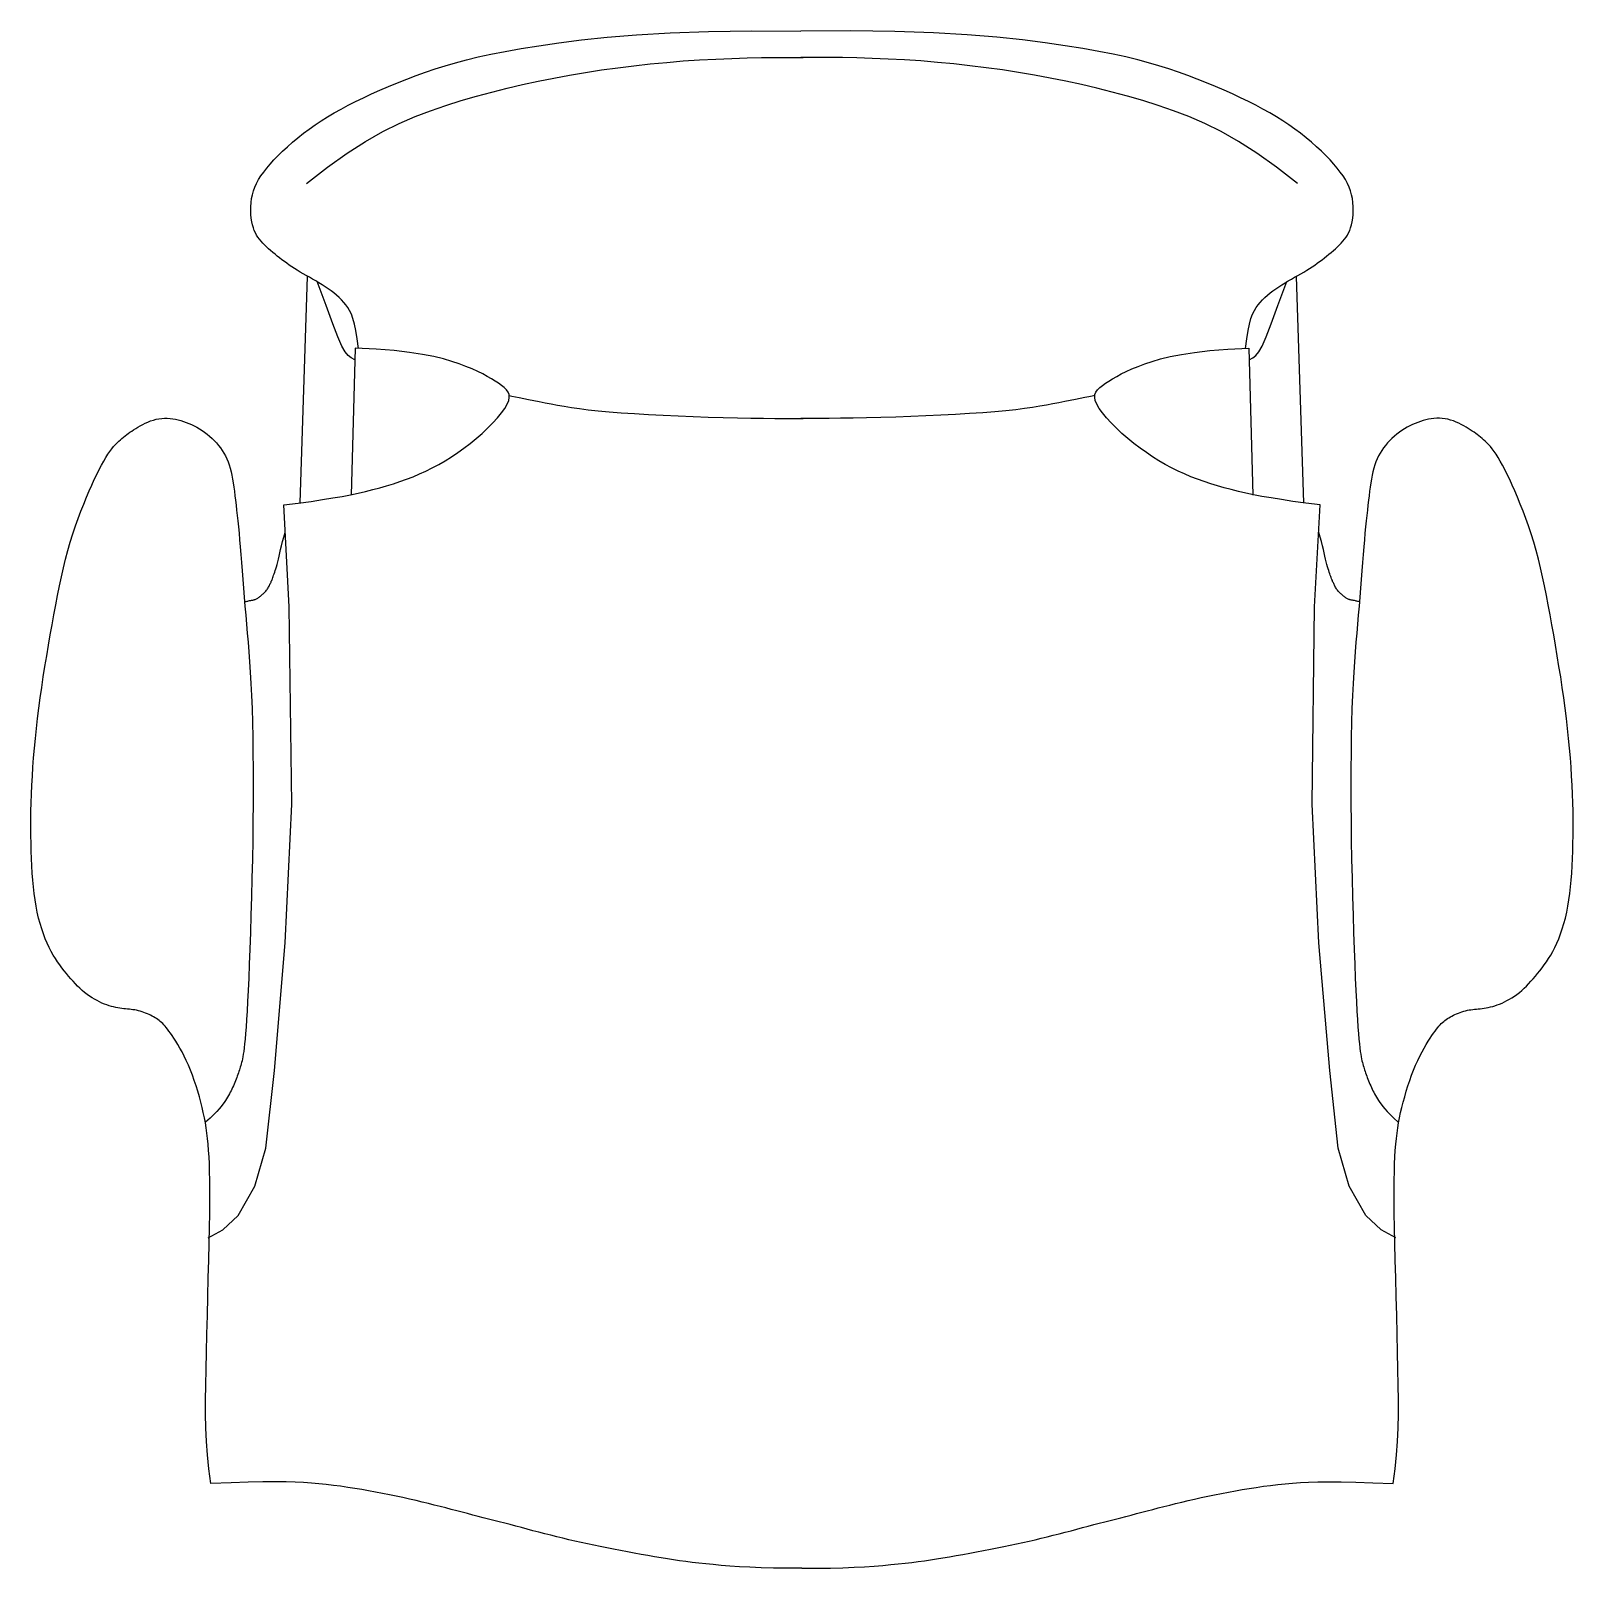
# Model space of a CAD drawing. Header units: millimetres. Extents: x 421 to 3085, y -1408 to 277.
# Drawn here: x 1961.5 to 2019.9, y -1378.7 to -1320.5 of the extents above; entities that cross this region are included whole.
import ezdxf

# ---------------------------------------------------------------- set-up
doc = ezdxf.new("R2010")
doc.units = ezdxf.units.MM

msp = doc.modelspace()

# ---------------------------------------------------------------- linework, layer by layer
at = {"color": 18, "true_color": 0x000000}
for p, q in [((1973.773, -1332.542), (1973.623, -1338.097)), ((2007.594, -1332.542), (2007.744, -1338.097))]:
    msp.add_line(p, q, dxfattribs=at)
for points in [[(1973.898, -1332.547), (1973.85, -1332.178), (1973.8, -1331.873), (1973.746, -1331.623), (1973.688, -1331.42), (1973.627, -1331.255), (1973.562, -1331.118), (1973.492, -1331.003), (1973.416, -1330.901), (1973.336, -1330.803), (1973.25, -1330.71), (1973.159, -1330.619), (1973.063, -1330.532), (1972.963, -1330.448), (1972.858, -1330.367), (1972.749, -1330.288), (1972.636, -1330.211), (1972.519, -1330.137), (1972.4, -1330.064), (1972.278, -1329.993), (1972.157, -1329.924), (1972.036, -1329.856), (1971.916, -1329.788), (1971.799, -1329.721), (1971.686, -1329.655), (1971.577, -1329.589), (1971.473, -1329.523), (1971.373, -1329.457), (1971.276, -1329.391), (1971.182, -1329.325), (1971.09, -1329.258), (1971, -1329.191), (1970.912, -1329.122), (1970.824, -1329.053), (1970.738, -1328.984), (1970.653, -1328.913), (1970.571, -1328.843), (1970.491, -1328.772), (1970.414, -1328.701), (1970.341, -1328.629), (1970.272, -1328.559), (1970.207, -1328.488), (1970.147, -1328.416), (1970.091, -1328.341), (1970.04, -1328.262), (1969.994, -1328.178), (1969.953, -1328.086), (1969.916, -1327.985), (1969.885, -1327.874), (1969.859, -1327.751), (1969.839, -1327.619), (1969.825, -1327.478), (1969.819, -1327.332), (1969.821, -1327.182), (1969.831, -1327.03), (1969.851, -1326.878), (1969.881, -1326.729), (1969.922, -1326.583), (1969.975, -1326.441), (1970.039, -1326.3), (1970.116, -1326.159), (1970.205, -1326.017), (1970.307, -1325.873), (1970.423, -1325.725), (1970.553, -1325.572), (1970.697, -1325.413), (1970.854, -1325.249), (1971.024, -1325.082), (1971.205, -1324.912), (1971.397, -1324.742), (1971.598, -1324.573), (1971.809, -1324.406), (1972.027, -1324.243), (1972.252, -1324.085), (1972.485, -1323.931), (1972.726, -1323.781), (1972.976, -1323.634), (1973.235, -1323.489), (1973.506, -1323.346), (1973.788, -1323.203), (1974.081, -1323.061), (1974.387, -1322.917), (1974.705, -1322.774), (1975.034, -1322.631), (1975.372, -1322.491), (1975.72, -1322.353), (1976.075, -1322.218), (1976.436, -1322.089), (1976.804, -1321.964), (1977.178, -1321.846), (1977.566, -1321.733), (1977.978, -1321.623), (1978.423, -1321.516), (1978.911, -1321.411), (1979.451, -1321.306), (1980.052, -1321.2), (1980.725, -1321.091), (1981.48, -1320.981), (1982.335, -1320.871), (1983.309, -1320.769), (1984.422, -1320.678), (1985.692, -1320.604), (1987.14, -1320.552), (1988.784, -1320.527), (1990.643, -1320.534)], [(2007.468, -1332.547), (2007.516, -1332.178), (2007.567, -1331.873), (2007.621, -1331.623), (2007.678, -1331.42), (2007.739, -1331.255), (2007.805, -1331.118), (2007.875, -1331.003), (2007.95, -1330.901), (2008.031, -1330.803), (2008.116, -1330.71), (2008.207, -1330.619), (2008.303, -1330.532), (2008.404, -1330.448), (2008.508, -1330.367), (2008.618, -1330.288), (2008.731, -1330.211), (2008.847, -1330.137), (2008.967, -1330.064), (2009.088, -1329.993), (2009.21, -1329.924), (2009.331, -1329.856), (2009.451, -1329.788), (2009.568, -1329.721), (2009.681, -1329.655), (2009.789, -1329.589), (2009.893, -1329.523), (2009.993, -1329.457), (2010.09, -1329.391), (2010.184, -1329.325), (2010.276, -1329.258), (2010.366, -1329.191), (2010.455, -1329.122), (2010.542, -1329.053), (2010.629, -1328.984), (2010.713, -1328.913), (2010.796, -1328.843), (2010.876, -1328.772), (2010.952, -1328.701), (2011.025, -1328.629), (2011.095, -1328.559), (2011.159, -1328.488), (2011.22, -1328.416), (2011.275, -1328.341), (2011.326, -1328.262), (2011.372, -1328.178), (2011.414, -1328.086), (2011.45, -1327.985), (2011.481, -1327.874), (2011.507, -1327.751), (2011.528, -1327.619), (2011.541, -1327.478), (2011.548, -1327.332), (2011.546, -1327.182), (2011.536, -1327.03), (2011.516, -1326.878), (2011.485, -1326.729), (2011.444, -1326.583), (2011.392, -1326.441), (2011.327, -1326.3), (2011.251, -1326.159), (2011.162, -1326.017), (2011.059, -1325.873), (2010.943, -1325.725), (2010.814, -1325.572), (2010.67, -1325.413), (2010.513, -1325.249), (2010.343, -1325.082), (2010.162, -1324.912), (2009.97, -1324.742), (2009.768, -1324.573), (2009.558, -1324.406), (2009.34, -1324.243), (2009.115, -1324.085), (2008.882, -1323.931), (2008.641, -1323.781), (2008.391, -1323.634), (2008.131, -1323.489), (2007.861, -1323.346), (2007.579, -1323.203), (2007.285, -1323.061), (2006.979, -1322.917), (2006.661, -1322.774), (2006.333, -1322.631), (2005.994, -1322.491), (2005.647, -1322.353), (2005.292, -1322.218), (2004.93, -1322.089), (2004.563, -1321.964), (2004.189, -1321.846), (2003.801, -1321.733), (2003.389, -1321.623), (2002.944, -1321.516), (2002.456, -1321.411), (2001.916, -1321.306), (2001.314, -1321.2), (2000.641, -1321.091), (1999.886, -1320.981), (1999.03, -1320.871), (1998.053, -1320.769), (1996.935, -1320.678), (1995.655, -1320.604), (1994.193, -1320.552), (1992.529, -1320.527), (1990.643, -1320.534)], [(1971.924, -1326.307), (1972.722, -1325.681), (1973.464, -1325.152), (1974.16, -1324.709), (1974.816, -1324.339), (1975.44, -1324.03), (1976.041, -1323.771), (1976.627, -1323.549), (1977.205, -1323.352), (1977.782, -1323.169), (1978.36, -1323), (1978.94, -1322.842), (1979.522, -1322.695), (1980.107, -1322.558), (1980.695, -1322.431), (1981.288, -1322.314), (1981.886, -1322.204), (1982.489, -1322.103), (1983.097, -1322.009), (1983.709, -1321.924), (1984.324, -1321.847), (1984.942, -1321.779), (1985.561, -1321.719), (1986.181, -1321.668), (1986.801, -1321.627), (1987.418, -1321.594), (1988.023, -1321.57), (1988.603, -1321.553), (1989.147, -1321.542), (1989.643, -1321.535), (1990.078, -1321.532), (1990.443, -1321.531), (1990.723, -1321.531)], [(2009.443, -1326.307), (2008.645, -1325.681), (2007.902, -1325.152), (2007.207, -1324.709), (2006.551, -1324.339), (2005.926, -1324.03), (2005.325, -1323.771), (2004.74, -1323.549), (2004.162, -1323.352), (2003.585, -1323.169), (2003.006, -1323), (2002.427, -1322.842), (2001.845, -1322.695), (2001.26, -1322.558), (2000.671, -1322.431), (2000.078, -1322.314), (1999.481, -1322.204), (1998.877, -1322.103), (1998.269, -1322.009), (1997.657, -1321.924), (1997.042, -1321.847), (1996.425, -1321.779), (1995.806, -1321.719), (1995.186, -1321.668), (1994.566, -1321.627), (1993.949, -1321.594), (1993.344, -1321.57), (1992.764, -1321.553), (1992.22, -1321.542), (1991.724, -1321.535), (1991.288, -1321.532), (1990.924, -1321.531), (1990.643, -1321.531)], [(1971.683, -1338.396), (1971.966, -1329.823)], [(2009.684, -1338.396), (2009.401, -1329.823)], [(1973.761, -1332.974), (1973.621, -1332.904), (1973.503, -1332.817), (1973.391, -1332.679), (1973.269, -1332.456), (1973.119, -1332.113), (1972.925, -1331.615), (1972.669, -1330.927), (1972.337, -1330.014)], [(2007.606, -1332.974), (2007.746, -1332.904), (2007.863, -1332.817), (2007.975, -1332.679), (2008.098, -1332.456), (2008.248, -1332.113), (2008.442, -1331.615), (2008.697, -1330.927), (2009.03, -1330.014)], [(1971.068, -1338.472), (1971.618, -1338.402), (1972.106, -1338.335), (1972.539, -1338.271), (1972.926, -1338.208), (1973.273, -1338.147), (1973.59, -1338.085), (1973.885, -1338.023), (1974.164, -1337.959), (1974.435, -1337.893), (1974.7, -1337.824), (1974.96, -1337.75), (1975.215, -1337.673), (1975.466, -1337.589), (1975.714, -1337.5), (1975.96, -1337.404), (1976.205, -1337.3), (1976.449, -1337.188), (1976.691, -1337.067), (1976.933, -1336.937), (1977.173, -1336.799), (1977.412, -1336.65), (1977.65, -1336.492), (1977.885, -1336.324), (1978.118, -1336.146), (1978.348, -1335.957), (1978.572, -1335.762), (1978.784, -1335.564), (1978.981, -1335.367), (1979.158, -1335.174), (1979.311, -1334.989), (1979.436, -1334.817), (1979.528, -1334.661), (1979.583, -1334.523), (1979.605, -1334.402), (1979.596, -1334.295), (1979.559, -1334.199), (1979.498, -1334.112), (1979.415, -1334.029), (1979.314, -1333.949), (1979.198, -1333.868), (1979.07, -1333.784), (1978.928, -1333.697), (1978.772, -1333.607), (1978.598, -1333.515), (1978.407, -1333.421), (1978.197, -1333.326), (1977.965, -1333.23), (1977.711, -1333.134), (1977.43, -1333.038), (1977.113, -1332.944), (1976.748, -1332.854), (1976.323, -1332.771), (1975.824, -1332.696), (1975.241, -1332.631), (1974.561, -1332.579), (1973.773, -1332.542)], [(2010.298, -1338.472), (2009.748, -1338.402), (2009.261, -1338.335), (2008.828, -1338.271), (2008.441, -1338.208), (2008.093, -1338.147), (2007.776, -1338.085), (2007.482, -1338.023), (2007.203, -1337.959), (2006.931, -1337.893), (2006.666, -1337.824), (2006.407, -1337.75), (2006.152, -1337.673), (2005.9, -1337.589), (2005.652, -1337.5), (2005.406, -1337.404), (2005.162, -1337.3), (2004.918, -1337.188), (2004.675, -1337.067), (2004.434, -1336.937), (2004.193, -1336.799), (2003.954, -1336.65), (2003.717, -1336.492), (2003.482, -1336.324), (2003.249, -1336.146), (2003.018, -1335.957), (2002.795, -1335.762), (2002.583, -1335.564), (2002.386, -1335.367), (2002.208, -1335.174), (2002.055, -1334.989), (2001.931, -1334.817), (2001.839, -1334.661), (2001.783, -1334.523), (2001.762, -1334.402), (2001.771, -1334.295), (2001.808, -1334.199), (2001.869, -1334.112), (2001.952, -1334.029), (2002.053, -1333.949), (2002.168, -1333.868), (2002.297, -1333.784), (2002.438, -1333.697), (2002.595, -1333.607), (2002.768, -1333.515), (2002.959, -1333.421), (2003.17, -1333.326), (2003.402, -1333.23), (2003.656, -1333.134), (2003.936, -1333.038), (2004.253, -1332.944), (2004.618, -1332.854), (2005.044, -1332.771), (2005.542, -1332.696), (2006.125, -1332.631), (2006.805, -1332.579), (2007.594, -1332.542)], [(1979.599, -1334.329), (1979.704, -1334.35), (1979.833, -1334.377), (1979.982, -1334.407), (1980.15, -1334.441), (1980.334, -1334.478), (1980.532, -1334.518), (1980.741, -1334.559), (1980.959, -1334.602), (1981.185, -1334.646), (1981.423, -1334.691), (1981.678, -1334.736), (1981.955, -1334.78), (1982.259, -1334.824), (1982.594, -1334.866), (1982.967, -1334.907), (1983.383, -1334.946), (1983.843, -1334.982), (1984.342, -1335.016), (1984.873, -1335.047), (1985.425, -1335.076), (1985.992, -1335.101), (1986.565, -1335.124), (1987.136, -1335.143), (1987.696, -1335.16), (1988.238, -1335.173), (1988.751, -1335.183), (1989.227, -1335.19), (1989.657, -1335.196), (1990.03, -1335.2), (1990.339, -1335.202), (1990.573, -1335.203), (1990.723, -1335.204)], [(2001.768, -1334.329), (2001.662, -1334.35), (2001.534, -1334.377), (2001.384, -1334.407), (2001.216, -1334.441), (2001.032, -1334.478), (2000.835, -1334.518), (2000.626, -1334.559), (2000.407, -1334.602), (2000.181, -1334.646), (1999.943, -1334.691), (1999.689, -1334.736), (1999.412, -1334.78), (1999.108, -1334.824), (1998.772, -1334.866), (1998.399, -1334.907), (1997.984, -1334.946), (1997.524, -1334.982), (1997.024, -1335.016), (1996.494, -1335.047), (1995.941, -1335.076), (1995.374, -1335.101), (1994.801, -1335.124), (1994.23, -1335.143), (1993.67, -1335.16), (1993.129, -1335.173), (1992.616, -1335.183), (1992.139, -1335.19), (1991.71, -1335.196), (1991.336, -1335.2), (1991.028, -1335.202), (1990.794, -1335.203), (1990.643, -1335.204)], [(1968.303, -1375.509), (1968.233, -1374.956), (1968.181, -1374.428), (1968.144, -1373.914), (1968.121, -1373.404), (1968.11, -1372.887), (1968.109, -1372.352), (1968.114, -1371.788), (1968.125, -1371.185), (1968.14, -1370.536), (1968.156, -1369.852), (1968.175, -1369.147), (1968.194, -1368.435), (1968.212, -1367.731), (1968.229, -1367.05), (1968.244, -1366.407), (1968.257, -1365.815), (1968.265, -1365.285), (1968.269, -1364.816), (1968.27, -1364.4), (1968.268, -1364.032), (1968.262, -1363.704), (1968.253, -1363.41), (1968.24, -1363.144), (1968.225, -1362.9), (1968.207, -1362.672), (1968.186, -1362.455), (1968.161, -1362.249), (1968.133, -1362.05), (1968.101, -1361.856), (1968.064, -1361.664), (1968.023, -1361.471), (1967.978, -1361.275), (1967.927, -1361.075), (1967.872, -1360.87), (1967.812, -1360.664), (1967.748, -1360.457), (1967.68, -1360.253), (1967.609, -1360.053), (1967.535, -1359.859), (1967.457, -1359.673), (1967.378, -1359.497), (1967.297, -1359.331), (1967.216, -1359.175), (1967.135, -1359.029), (1967.056, -1358.895), (1966.98, -1358.771), (1966.908, -1358.658), (1966.841, -1358.556), (1966.779, -1358.465), (1966.722, -1358.385), (1966.67, -1358.314), (1966.621, -1358.251), (1966.574, -1358.195), (1966.529, -1358.144), (1966.484, -1358.099), (1966.439, -1358.056), (1966.394, -1358.017), (1966.347, -1357.98), (1966.299, -1357.944), (1966.249, -1357.91), (1966.197, -1357.878), (1966.143, -1357.847), (1966.087, -1357.817), (1966.028, -1357.788), (1965.967, -1357.759), (1965.904, -1357.731), (1965.839, -1357.704), (1965.772, -1357.679), (1965.704, -1357.655), (1965.636, -1357.634), (1965.567, -1357.615), (1965.498, -1357.6), (1965.43, -1357.587), (1965.361, -1357.577), (1965.293, -1357.568), (1965.224, -1357.561), (1965.154, -1357.555), (1965.083, -1357.548), (1965.011, -1357.541), (1964.938, -1357.532), (1964.862, -1357.522), (1964.785, -1357.509), (1964.706, -1357.493), (1964.624, -1357.474), (1964.541, -1357.452), (1964.455, -1357.427), (1964.368, -1357.397), (1964.279, -1357.363), (1964.187, -1357.325), (1964.094, -1357.282), (1964, -1357.234), (1963.905, -1357.182), (1963.81, -1357.125), (1963.716, -1357.063), (1963.622, -1356.996), (1963.53, -1356.924), (1963.44, -1356.848), (1963.352, -1356.766), (1963.264, -1356.681), (1963.179, -1356.592), (1963.094, -1356.499), (1963.009, -1356.403), (1962.925, -1356.304), (1962.841, -1356.203), (1962.757, -1356.099), (1962.673, -1355.993), (1962.59, -1355.882), (1962.507, -1355.765), (1962.425, -1355.642), (1962.345, -1355.512), (1962.266, -1355.372), (1962.188, -1355.223), (1962.114, -1355.062), (1962.041, -1354.891), (1961.972, -1354.71), (1961.907, -1354.518), (1961.846, -1354.317), (1961.789, -1354.107), (1961.738, -1353.887), (1961.692, -1353.66), (1961.652, -1353.424), (1961.618, -1353.18), (1961.589, -1352.928), (1961.565, -1352.67), (1961.546, -1352.405), (1961.53, -1352.133), (1961.517, -1351.855), (1961.508, -1351.571), (1961.501, -1351.282), (1961.496, -1350.986), (1961.494, -1350.685), (1961.496, -1350.378), (1961.5, -1350.065), (1961.508, -1349.744), (1961.519, -1349.417), (1961.533, -1349.083), (1961.552, -1348.742), (1961.574, -1348.394), (1961.6, -1348.038), (1961.63, -1347.676), (1961.665, -1347.308), (1961.704, -1346.933), (1961.748, -1346.553), (1961.796, -1346.166), (1961.849, -1345.774), (1961.906, -1345.378), (1961.967, -1344.979), (1962.03, -1344.58), (1962.096, -1344.181), (1962.163, -1343.785), (1962.231, -1343.394), (1962.299, -1343.008), (1962.367, -1342.629), (1962.436, -1342.258), (1962.505, -1341.895), (1962.576, -1341.539), (1962.65, -1341.191), (1962.727, -1340.851), (1962.809, -1340.518), (1962.896, -1340.193), (1962.988, -1339.876), (1963.084, -1339.567), (1963.184, -1339.268), (1963.287, -1338.979), (1963.391, -1338.701), (1963.496, -1338.436), (1963.6, -1338.183), (1963.701, -1337.943), (1963.801, -1337.719), (1963.897, -1337.509), (1963.99, -1337.313), (1964.08, -1337.132), (1964.167, -1336.965), (1964.251, -1336.813), (1964.332, -1336.675), (1964.41, -1336.552), (1964.485, -1336.443), (1964.557, -1336.346), (1964.627, -1336.261), (1964.694, -1336.186), (1964.759, -1336.119), (1964.822, -1336.059), (1964.883, -1336.004), (1964.944, -1335.953), (1965.003, -1335.905), (1965.062, -1335.857), (1965.122, -1335.811), (1965.183, -1335.766), (1965.247, -1335.721), (1965.314, -1335.675), (1965.386, -1335.628), (1965.464, -1335.579), (1965.547, -1335.529), (1965.635, -1335.478), (1965.728, -1335.428), (1965.825, -1335.379), (1965.926, -1335.333), (1966.028, -1335.292), (1966.133, -1335.257), (1966.238, -1335.228), (1966.343, -1335.208), (1966.448, -1335.195), (1966.553, -1335.19), (1966.658, -1335.192), (1966.763, -1335.199), (1966.867, -1335.212), (1966.97, -1335.231), (1967.073, -1335.253), (1967.176, -1335.28), (1967.277, -1335.311), (1967.378, -1335.346), (1967.479, -1335.386), (1967.579, -1335.43), (1967.678, -1335.479), (1967.777, -1335.532), (1967.876, -1335.591), (1967.974, -1335.654), (1968.072, -1335.722), (1968.168, -1335.795), (1968.261, -1335.872), (1968.352, -1335.953), (1968.439, -1336.037), (1968.522, -1336.126), (1968.6, -1336.217), (1968.673, -1336.311), (1968.74, -1336.409), (1968.802, -1336.51), (1968.859, -1336.615), (1968.91, -1336.724), (1968.958, -1336.839), (1969, -1336.958), (1969.039, -1337.082), (1969.073, -1337.212), (1969.103, -1337.348), (1969.13, -1337.49), (1969.155, -1337.638), (1969.178, -1337.793), (1969.2, -1337.954), (1969.221, -1338.121), (1969.242, -1338.296), (1969.263, -1338.478), (1969.284, -1338.668), (1969.306, -1338.868), (1969.329, -1339.079), (1969.351, -1339.303), (1969.374, -1339.541), (1969.397, -1339.794), (1969.421, -1340.063), (1969.445, -1340.35), (1969.469, -1340.653), (1969.493, -1340.968), (1969.518, -1341.293), (1969.544, -1341.626), (1969.571, -1341.964), (1969.598, -1342.304), (1969.626, -1342.644), (1969.656, -1342.983), (1969.686, -1343.323), (1969.716, -1343.671), (1969.746, -1344.031), (1969.774, -1344.407), (1969.801, -1344.805), (1969.826, -1345.23), (1969.848, -1345.686), (1969.867, -1346.177), (1969.882, -1346.702), (1969.894, -1347.26), (1969.903, -1347.848), (1969.908, -1348.464), (1969.909, -1349.106), (1969.907, -1349.772), (1969.901, -1350.46), (1969.891, -1351.167), (1969.879, -1351.884), (1969.863, -1352.601), (1969.845, -1353.309), (1969.826, -1353.999), (1969.805, -1354.66), (1969.783, -1355.283), (1969.762, -1355.859), (1969.74, -1356.379), (1969.719, -1356.844), (1969.699, -1357.26), (1969.679, -1357.627), (1969.659, -1357.951), (1969.64, -1358.234), (1969.621, -1358.479), (1969.603, -1358.691), (1969.586, -1358.871), (1969.569, -1359.025), (1969.552, -1359.154), (1969.536, -1359.264), (1969.52, -1359.357), (1969.504, -1359.436), (1969.488, -1359.506), (1969.472, -1359.57), (1969.456, -1359.631), (1969.439, -1359.689), (1969.423, -1359.746), (1969.405, -1359.802), (1969.388, -1359.858), (1969.369, -1359.914), (1969.35, -1359.97), (1969.329, -1360.028), (1969.308, -1360.087), (1969.285, -1360.148), (1969.262, -1360.209), (1969.237, -1360.272), (1969.212, -1360.334), (1969.186, -1360.397), (1969.159, -1360.459), (1969.131, -1360.521), (1969.103, -1360.582), (1969.073, -1360.642), (1969.043, -1360.702), (1969.011, -1360.762), (1968.976, -1360.823), (1968.94, -1360.885), (1968.901, -1360.949), (1968.859, -1361.015), (1968.813, -1361.084), (1968.761, -1361.158), (1968.698, -1361.239), (1968.622, -1361.329), (1968.528, -1361.432), (1968.415, -1361.549), (1968.277, -1361.682), (1968.111, -1361.834)], [(2013.063, -1375.509), (2013.133, -1374.956), (2013.186, -1374.428), (2013.222, -1373.914), (2013.245, -1373.404), (2013.256, -1372.887), (2013.258, -1372.352), (2013.252, -1371.788), (2013.241, -1371.185), (2013.227, -1370.536), (2013.21, -1369.852), (2013.192, -1369.147), (2013.173, -1368.435), (2013.155, -1367.731), (2013.137, -1367.05), (2013.122, -1366.407), (2013.11, -1365.815), (2013.102, -1365.285), (2013.097, -1364.816), (2013.096, -1364.4), (2013.099, -1364.032), (2013.105, -1363.704), (2013.114, -1363.41), (2013.126, -1363.144), (2013.141, -1362.9), (2013.159, -1362.672), (2013.181, -1362.455), (2013.205, -1362.249), (2013.233, -1362.05), (2013.266, -1361.856), (2013.302, -1361.664), (2013.343, -1361.471), (2013.389, -1361.275), (2013.439, -1361.075), (2013.495, -1360.87), (2013.555, -1360.664), (2013.619, -1360.457), (2013.686, -1360.253), (2013.758, -1360.053), (2013.832, -1359.859), (2013.909, -1359.673), (2013.989, -1359.497), (2014.069, -1359.331), (2014.151, -1359.175), (2014.231, -1359.029), (2014.31, -1358.895), (2014.386, -1358.771), (2014.459, -1358.658), (2014.526, -1358.556), (2014.588, -1358.465), (2014.644, -1358.385), (2014.697, -1358.314), (2014.746, -1358.251), (2014.793, -1358.195), (2014.838, -1358.144), (2014.882, -1358.099), (2014.927, -1358.056), (2014.973, -1358.017), (2015.02, -1357.98), (2015.068, -1357.944), (2015.118, -1357.91), (2015.17, -1357.878), (2015.224, -1357.847), (2015.28, -1357.817), (2015.338, -1357.788), (2015.399, -1357.759), (2015.463, -1357.731), (2015.528, -1357.704), (2015.595, -1357.679), (2015.662, -1357.655), (2015.731, -1357.634), (2015.8, -1357.615), (2015.868, -1357.6), (2015.937, -1357.587), (2016.005, -1357.577), (2016.074, -1357.568), (2016.143, -1357.561), (2016.212, -1357.555), (2016.283, -1357.548), (2016.355, -1357.541), (2016.429, -1357.532), (2016.504, -1357.522), (2016.582, -1357.509), (2016.661, -1357.493), (2016.742, -1357.474), (2016.826, -1357.452), (2016.911, -1357.427), (2016.999, -1357.397), (2017.088, -1357.363), (2017.18, -1357.325), (2017.273, -1357.282), (2017.367, -1357.234), (2017.462, -1357.182), (2017.557, -1357.125), (2017.651, -1357.063), (2017.744, -1356.996), (2017.836, -1356.924), (2017.927, -1356.848), (2018.015, -1356.766), (2018.102, -1356.681), (2018.188, -1356.592), (2018.273, -1356.499), (2018.357, -1356.403), (2018.441, -1356.304), (2018.525, -1356.203), (2018.609, -1356.099), (2018.693, -1355.993), (2018.777, -1355.882), (2018.86, -1355.765), (2018.941, -1355.642), (2019.022, -1355.512), (2019.101, -1355.372), (2019.178, -1355.223), (2019.253, -1355.062), (2019.325, -1354.891), (2019.394, -1354.71), (2019.46, -1354.518), (2019.521, -1354.317), (2019.577, -1354.107), (2019.629, -1353.887), (2019.675, -1353.66), (2019.714, -1353.424), (2019.748, -1353.18), (2019.777, -1352.928), (2019.801, -1352.67), (2019.821, -1352.405), (2019.837, -1352.133), (2019.849, -1351.855), (2019.859, -1351.571), (2019.866, -1351.282), (2019.87, -1350.986), (2019.872, -1350.685), (2019.871, -1350.378), (2019.867, -1350.065), (2019.859, -1349.744), (2019.848, -1349.417), (2019.833, -1349.083), (2019.815, -1348.742), (2019.793, -1348.394), (2019.767, -1348.038), (2019.736, -1347.676), (2019.702, -1347.308), (2019.663, -1346.933), (2019.619, -1346.553), (2019.571, -1346.166), (2019.518, -1345.774), (2019.461, -1345.378), (2019.4, -1344.979), (2019.336, -1344.58), (2019.271, -1344.181), (2019.204, -1343.785), (2019.136, -1343.394), (2019.067, -1343.008), (2018.999, -1342.629), (2018.931, -1342.258), (2018.862, -1341.895), (2018.79, -1341.539), (2018.716, -1341.191), (2018.639, -1340.851), (2018.558, -1340.518), (2018.471, -1340.193), (2018.379, -1339.876), (2018.282, -1339.567), (2018.182, -1339.268), (2018.079, -1338.979), (2017.975, -1338.701), (2017.871, -1338.436), (2017.767, -1338.183), (2017.665, -1337.943), (2017.566, -1337.719), (2017.47, -1337.509), (2017.377, -1337.313), (2017.286, -1337.132), (2017.199, -1336.965), (2017.115, -1336.813), (2017.034, -1336.675), (2016.956, -1336.552), (2016.881, -1336.443), (2016.809, -1336.346), (2016.74, -1336.261), (2016.673, -1336.186), (2016.608, -1336.119), (2016.545, -1336.059), (2016.483, -1336.004), (2016.423, -1335.953), (2016.364, -1335.905), (2016.305, -1335.857), (2016.245, -1335.811), (2016.184, -1335.766), (2016.12, -1335.721), (2016.052, -1335.675), (2015.98, -1335.628), (2015.903, -1335.579), (2015.82, -1335.529), (2015.731, -1335.478), (2015.638, -1335.428), (2015.541, -1335.379), (2015.441, -1335.333), (2015.338, -1335.292), (2015.234, -1335.257), (2015.129, -1335.228), (2015.024, -1335.208), (2014.918, -1335.195), (2014.813, -1335.19), (2014.708, -1335.192), (2014.604, -1335.199), (2014.5, -1335.212), (2014.396, -1335.231), (2014.293, -1335.253), (2014.191, -1335.28), (2014.089, -1335.311), (2013.988, -1335.346), (2013.888, -1335.386), (2013.788, -1335.43), (2013.689, -1335.479), (2013.589, -1335.532), (2013.491, -1335.591), (2013.392, -1335.654), (2013.295, -1335.722), (2013.199, -1335.795), (2013.105, -1335.872), (2013.015, -1335.953), (2012.927, -1336.037), (2012.845, -1336.126), (2012.767, -1336.217), (2012.694, -1336.311), (2012.627, -1336.409), (2012.565, -1336.51), (2012.508, -1336.615), (2012.456, -1336.724), (2012.409, -1336.839), (2012.366, -1336.958), (2012.328, -1337.082), (2012.294, -1337.212), (2012.263, -1337.348), (2012.236, -1337.49), (2012.211, -1337.638), (2012.188, -1337.793), (2012.167, -1337.954), (2012.146, -1338.121), (2012.125, -1338.296), (2012.104, -1338.478), (2012.082, -1338.668), (2012.06, -1338.868), (2012.038, -1339.079), (2012.015, -1339.303), (2011.992, -1339.541), (2011.969, -1339.794), (2011.946, -1340.063), (2011.922, -1340.35), (2011.898, -1340.653), (2011.873, -1340.968), (2011.848, -1341.293), (2011.823, -1341.626), (2011.796, -1341.964), (2011.769, -1342.304), (2011.74, -1342.644), (2011.711, -1342.983), (2011.68, -1343.323), (2011.65, -1343.671), (2011.621, -1344.031), (2011.592, -1344.407), (2011.565, -1344.805), (2011.541, -1345.23), (2011.519, -1345.686), (2011.5, -1346.177), (2011.484, -1346.702), (2011.472, -1347.26), (2011.464, -1347.848), (2011.459, -1348.464), (2011.457, -1349.106), (2011.46, -1349.772), (2011.466, -1350.46), (2011.475, -1351.167), (2011.488, -1351.884), (2011.504, -1352.601), (2011.521, -1353.309), (2011.541, -1353.999), (2011.562, -1354.66), (2011.583, -1355.283), (2011.605, -1355.859), (2011.626, -1356.379), (2011.647, -1356.844), (2011.668, -1357.26), (2011.688, -1357.627), (2011.708, -1357.951), (2011.727, -1358.234), (2011.745, -1358.479), (2011.763, -1358.691), (2011.781, -1358.871), (2011.798, -1359.025), (2011.815, -1359.154), (2011.831, -1359.264), (2011.847, -1359.357), (2011.863, -1359.436), (2011.879, -1359.506), (2011.895, -1359.57), (2011.911, -1359.631), (2011.927, -1359.689), (2011.944, -1359.746), (2011.961, -1359.802), (2011.979, -1359.858), (2011.997, -1359.914), (2012.017, -1359.97), (2012.037, -1360.028), (2012.059, -1360.087), (2012.081, -1360.148), (2012.105, -1360.209), (2012.129, -1360.272), (2012.155, -1360.334), (2012.181, -1360.397), (2012.208, -1360.459), (2012.235, -1360.521), (2012.264, -1360.582), (2012.293, -1360.642), (2012.324, -1360.702), (2012.356, -1360.762), (2012.39, -1360.823), (2012.427, -1360.885), (2012.466, -1360.949), (2012.508, -1361.015), (2012.553, -1361.084), (2012.606, -1361.158), (2012.669, -1361.239), (2012.745, -1361.329), (2012.838, -1361.432), (2012.952, -1361.549), (2013.09, -1361.682), (2013.255, -1361.834)], [(1968.208, -1366.208), (1968.759, -1365.908), (1969.343, -1365.36), (1969.976, -1364.258), (1970.384, -1362.823), (1970.711, -1359.88), (1971.117, -1355.043), (1971.371, -1349.793), (1971.278, -1342.322), (1971.068, -1338.472)], [(2013.158, -1366.208), (2012.607, -1365.908), (2012.023, -1365.36), (2011.391, -1364.258), (2010.983, -1362.823), (2010.656, -1359.88), (2010.25, -1355.043), (2009.996, -1349.793), (2010.088, -1342.322), (2010.298, -1338.472)], [(1969.585, -1342.141), (1969.616, -1342.132), (1969.648, -1342.124), (1969.679, -1342.116), (1969.709, -1342.108), (1969.738, -1342.101), (1969.767, -1342.094), (1969.795, -1342.088), (1969.822, -1342.083), (1969.847, -1342.079), (1969.872, -1342.075), (1969.896, -1342.071), (1969.919, -1342.067), (1969.942, -1342.062), (1969.964, -1342.056), (1969.987, -1342.048), (1970.01, -1342.039), (1970.034, -1342.027), (1970.058, -1342.013), (1970.082, -1341.997), (1970.108, -1341.979), (1970.133, -1341.96), (1970.159, -1341.94), (1970.185, -1341.919), (1970.211, -1341.898), (1970.238, -1341.876), (1970.265, -1341.853), (1970.291, -1341.83), (1970.317, -1341.806), (1970.343, -1341.781), (1970.368, -1341.756), (1970.392, -1341.729), (1970.415, -1341.701), (1970.437, -1341.671), (1970.458, -1341.641), (1970.477, -1341.609), (1970.495, -1341.578), (1970.513, -1341.546), (1970.529, -1341.514), (1970.544, -1341.482), (1970.558, -1341.451), (1970.572, -1341.421), (1970.585, -1341.392), (1970.597, -1341.362), (1970.61, -1341.33), (1970.623, -1341.297), (1970.637, -1341.262), (1970.652, -1341.223), (1970.668, -1341.18), (1970.685, -1341.133), (1970.704, -1341.08), (1970.725, -1341.022), (1970.746, -1340.958), (1970.769, -1340.887), (1970.792, -1340.809), (1970.815, -1340.723), (1970.84, -1340.628), (1970.864, -1340.525), (1970.89, -1340.412), (1970.918, -1340.29), (1970.949, -1340.157), (1970.984, -1340.014), (1971.024, -1339.86), (1971.071, -1339.695), (1971.125, -1339.518)], [(2011.782, -1342.141), (2011.75, -1342.132), (2011.719, -1342.124), (2011.688, -1342.116), (2011.658, -1342.108), (2011.628, -1342.101), (2011.599, -1342.094), (2011.571, -1342.088), (2011.545, -1342.083), (2011.519, -1342.079), (2011.495, -1342.075), (2011.471, -1342.071), (2011.448, -1342.067), (2011.425, -1342.062), (2011.402, -1342.056), (2011.38, -1342.048), (2011.356, -1342.039), (2011.333, -1342.027), (2011.309, -1342.013), (2011.284, -1341.997), (2011.259, -1341.979), (2011.234, -1341.96), (2011.208, -1341.94), (2011.182, -1341.919), (2011.155, -1341.898), (2011.129, -1341.876), (2011.102, -1341.853), (2011.075, -1341.83), (2011.049, -1341.806), (2011.023, -1341.781), (2010.998, -1341.756), (2010.974, -1341.729), (2010.951, -1341.701), (2010.929, -1341.671), (2010.909, -1341.641), (2010.889, -1341.609), (2010.871, -1341.578), (2010.854, -1341.546), (2010.838, -1341.514), (2010.822, -1341.482), (2010.808, -1341.451), (2010.795, -1341.421), (2010.782, -1341.392), (2010.769, -1341.362), (2010.757, -1341.33), (2010.744, -1341.297), (2010.73, -1341.262), (2010.715, -1341.223), (2010.699, -1341.18), (2010.681, -1341.133), (2010.662, -1341.08), (2010.642, -1341.022), (2010.62, -1340.958), (2010.598, -1340.887), (2010.575, -1340.809), (2010.551, -1340.723), (2010.527, -1340.628), (2010.503, -1340.525), (2010.477, -1340.412), (2010.449, -1340.29), (2010.418, -1340.157), (2010.383, -1340.014), (2010.342, -1339.86), (2010.295, -1339.695), (2010.241, -1339.518)], [(1990.683, -1378.712), (1990.12, -1378.713), (1989.605, -1378.708), (1989.136, -1378.696), (1988.707, -1378.679), (1988.315, -1378.658), (1987.957, -1378.634), (1987.628, -1378.608), (1987.324, -1378.581), (1987.042, -1378.553), (1986.777, -1378.525), (1986.526, -1378.496), (1986.285, -1378.466), (1986.051, -1378.434), (1985.82, -1378.401), (1985.587, -1378.364), (1985.35, -1378.326), (1985.105, -1378.284), (1984.853, -1378.239), (1984.596, -1378.192), (1984.336, -1378.144), (1984.075, -1378.094), (1983.813, -1378.043), (1983.554, -1377.992), (1983.298, -1377.941), (1983.047, -1377.891), (1982.801, -1377.84), (1982.56, -1377.79), (1982.322, -1377.74), (1982.087, -1377.688), (1981.856, -1377.636), (1981.626, -1377.583), (1981.398, -1377.528), (1981.171, -1377.471), (1980.946, -1377.413), (1980.722, -1377.355), (1980.5, -1377.295), (1980.281, -1377.236), (1980.064, -1377.177), (1979.849, -1377.12), (1979.638, -1377.063), (1979.43, -1377.009), (1979.225, -1376.956), (1979.022, -1376.905), (1978.82, -1376.854), (1978.62, -1376.803), (1978.42, -1376.753), (1978.22, -1376.702), (1978.02, -1376.651), (1977.818, -1376.598), (1977.615, -1376.545), (1977.409, -1376.49), (1977.199, -1376.435), (1976.985, -1376.38), (1976.766, -1376.324), (1976.542, -1376.268), (1976.311, -1376.212), (1976.073, -1376.156), (1975.828, -1376.1), (1975.578, -1376.045), (1975.324, -1375.991), (1975.066, -1375.938), (1974.806, -1375.886), (1974.544, -1375.836), (1974.281, -1375.787), (1974.017, -1375.741), (1973.753, -1375.697), (1973.488, -1375.655), (1973.221, -1375.616), (1972.95, -1375.581), (1972.676, -1375.549), (1972.397, -1375.52), (1972.113, -1375.495), (1971.82, -1375.475), (1971.505, -1375.46), (1971.154, -1375.45), (1970.751, -1375.446), (1970.279, -1375.45), (1969.724, -1375.461), (1969.071, -1375.481), (1968.303, -1375.509)], [(1990.683, -1378.712), (1991.247, -1378.713), (1991.761, -1378.708), (1992.231, -1378.696), (1992.66, -1378.679), (1993.051, -1378.658), (1993.41, -1378.634), (1993.739, -1378.608), (1994.043, -1378.581), (1994.325, -1378.553), (1994.59, -1378.525), (1994.841, -1378.496), (1995.081, -1378.466), (1995.315, -1378.434), (1995.547, -1378.401), (1995.779, -1378.364), (1996.017, -1378.326), (1996.262, -1378.284), (1996.513, -1378.239), (1996.77, -1378.192), (1997.03, -1378.144), (1997.292, -1378.094), (1997.553, -1378.043), (1997.813, -1377.992), (1998.068, -1377.941), (1998.319, -1377.891), (1998.565, -1377.84), (1998.807, -1377.79), (1999.045, -1377.74), (1999.279, -1377.688), (1999.511, -1377.636), (1999.741, -1377.583), (1999.969, -1377.528), (2000.195, -1377.471), (2000.421, -1377.413), (2000.645, -1377.355), (2000.866, -1377.295), (2001.086, -1377.236), (2001.303, -1377.177), (2001.517, -1377.12), (2001.729, -1377.063), (2001.937, -1377.009), (2002.142, -1376.956), (2002.345, -1376.905), (2002.546, -1376.854), (2002.747, -1376.803), (2002.946, -1376.753), (2003.146, -1376.702), (2003.347, -1376.651), (2003.548, -1376.598), (2003.752, -1376.545), (2003.958, -1376.49), (2004.168, -1376.435), (2004.382, -1376.38), (2004.6, -1376.324), (2004.825, -1376.268), (2005.056, -1376.212), (2005.294, -1376.156), (2005.538, -1376.1), (2005.788, -1376.045), (2006.042, -1375.991), (2006.3, -1375.938), (2006.561, -1375.886), (2006.823, -1375.836), (2007.086, -1375.787), (2007.349, -1375.741), (2007.613, -1375.697), (2007.878, -1375.655), (2008.146, -1375.616), (2008.417, -1375.581), (2008.691, -1375.549), (2008.97, -1375.52), (2009.254, -1375.495), (2009.547, -1375.475), (2009.861, -1375.46), (2010.212, -1375.45), (2010.616, -1375.446), (2011.087, -1375.45), (2011.642, -1375.461), (2012.296, -1375.481), (2013.063, -1375.509)]]:
    msp.add_lwpolyline(points, dxfattribs=at)

doc.saveas('drawing.dxf')
